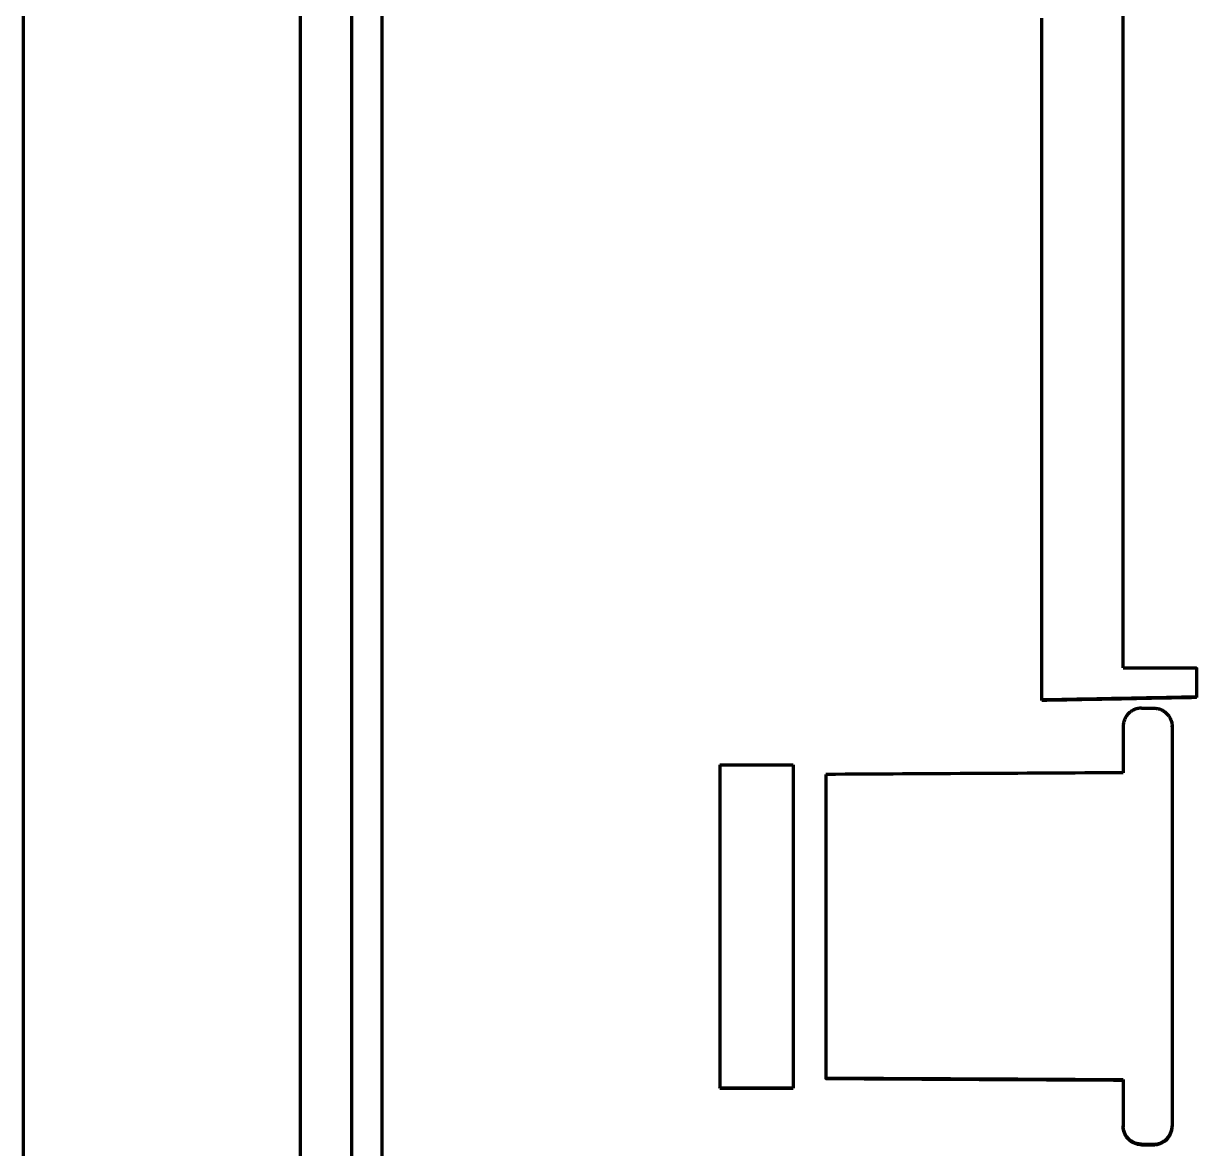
# Model space of a CAD drawing. Header units: millimetres. Extents: x 10 to 410, y 10 to 287.
# Drawn here: x 330.547 to 333.453, y 127.651 to 130.437 of the extents above; entities that cross this region are included whole.
import ezdxf

# ---------------------------------------------------------------- set-up
doc = ezdxf.new("R2010")
doc.units = ezdxf.units.MM
doc.layers.add('SECTION', color=1, linetype='CONTINUOUS', lineweight=70)

msp = doc.modelspace()

# ---------------------------------------------------------------- linework, layer by layer
at = {"layer": 'SECTION'}
for points in [[(331.2332, 127.4559), (331.2332, 127.7592), (331.2332, 128.0624), (331.2332, 128.3656), (331.2332, 128.6688), (331.2332, 128.972), (331.2332, 129.2752), (331.2332, 129.5784), (331.2332, 129.8816), (331.2332, 130.1848), (331.2332, 130.4881), (331.2332, 130.7913), (331.2332, 131.0945), (331.2332, 131.3977), (331.2332, 131.7009)], [(331.2332, 127.4546), (331.2332, 127.7578), (331.2332, 128.061), (331.2332, 128.3642), (331.2332, 128.6674), (331.2332, 128.9707), (331.2332, 129.2739), (331.2332, 129.5771), (331.2332, 129.8803), (331.2332, 130.1835), (331.2332, 130.4867), (331.2332, 130.7899), (331.2332, 131.0931), (331.2332, 131.3963), (331.2332, 131.6995)], [(330.547, 127.5043), (330.547, 127.6766), (330.547, 127.8489), (330.547, 128.0212), (330.547, 128.1935), (330.547, 128.3658), (330.547, 128.5381), (330.547, 128.7104), (330.547, 128.8826), (330.547, 129.0549), (330.547, 129.2272), (330.547, 129.3995), (330.547, 129.5718), (330.547, 129.7441), (330.547, 129.9164), (330.547, 130.0887), (330.547, 130.261), (330.547, 130.4333), (330.547, 130.6056)], [(330.547, 127.5038), (330.547, 127.6761), (330.547, 127.8484), (330.547, 128.0207), (330.547, 128.193), (330.547, 128.3653), (330.547, 128.5376), (330.547, 128.7098), (330.547, 128.8821), (330.547, 129.0544), (330.547, 129.2267), (330.547, 129.399), (330.547, 129.5713), (330.547, 129.7436), (330.547, 129.9159), (330.547, 130.0882), (330.547, 130.2605), (330.547, 130.4328), (330.547, 130.6051)], [(331.3593, 130.601), (331.3593, 130.33), (331.3593, 130.0591), (331.3593, 129.7881), (331.3593, 129.5171), (331.3593, 129.2462), (331.3593, 128.9752), (331.3593, 128.7043), (331.3593, 128.4333), (331.3593, 128.1624), (331.3593, 127.8914), (331.3593, 127.6205)], [(331.435, 130.601), (331.435, 130.33), (331.435, 130.0591), (331.435, 129.7881), (331.435, 129.5172), (331.435, 129.2462), (331.435, 128.9752), (331.435, 128.7043), (331.435, 128.4333), (331.435, 128.1624), (331.435, 127.8914), (331.435, 127.6205)], [(331.435, 130.5996), (331.435, 130.3287), (331.435, 130.0577), (331.435, 129.7868), (331.435, 129.5158), (331.435, 129.2449), (331.435, 128.9739), (331.435, 128.7029), (331.435, 128.432), (331.435, 128.161), (331.435, 127.8901), (331.435, 127.6191)], [(333.2713, 128.8413), (333.2713, 128.9593), (333.2713, 129.0774), (333.2713, 129.1954), (333.2713, 129.3135), (333.2713, 129.4316), (333.2713, 129.5496), (333.2713, 129.6677), (333.2713, 129.7857), (333.2713, 129.9038), (333.2713, 130.0219), (333.2713, 130.1399), (333.2713, 130.258), (333.2713, 130.376), (333.2713, 130.4941)], [(333.2713, 128.8413), (333.2713, 128.9593), (333.2713, 129.0773), (333.2713, 129.1954), (333.2713, 129.3134), (333.2713, 129.4314), (333.2713, 129.5495), (333.2713, 129.6675), (333.2713, 129.7855), (333.2713, 129.9036), (333.2713, 130.0216), (333.2713, 130.1396), (333.2713, 130.2577), (333.2713, 130.3757), (333.2713, 130.4937)], [(333.2713, 128.8413), (333.2713, 128.9593), (333.2713, 129.0773), (333.2713, 129.1953), (333.2713, 129.3133), (333.2713, 129.4313), (333.2713, 129.5494), (333.2713, 129.6674), (333.2713, 129.7854), (333.2713, 129.9034), (333.2713, 130.0214), (333.2713, 130.1394), (333.2713, 130.2575), (333.2713, 130.3755), (333.2713, 130.4935)], [(333.0695, 128.7615), (333.0695, 128.8822), (333.0695, 129.0028), (333.0695, 129.1234), (333.0695, 129.2441), (333.0695, 129.3647), (333.0695, 129.4853), (333.0695, 129.6059), (333.0695, 129.7266), (333.0695, 129.8472), (333.0695, 129.9678), (333.0695, 130.0885), (333.0695, 130.2091), (333.0695, 130.3297), (333.0695, 130.4504)], [(333.2713, 128.8413), (333.2772, 128.8413), (333.283, 128.8413), (333.2889, 128.8413), (333.2948, 128.8413), (333.3006, 128.8413), (333.3065, 128.8413), (333.3123, 128.8413), (333.3182, 128.8413), (333.3241, 128.8413), (333.3299, 128.8413), (333.3358, 128.8413), (333.3416, 128.8413), (333.3475, 128.8413), (333.3533, 128.8413), (333.3592, 128.8413), (333.3651, 128.8413), (333.3709, 128.8413), (333.3768, 128.8413), (333.3826, 128.8413), (333.3885, 128.8413), (333.3944, 128.8413), (333.4002, 128.8413), (333.4061, 128.8413), (333.4119, 128.8413), (333.4178, 128.8413), (333.4237, 128.8413), (333.4295, 128.8413), (333.4354, 128.8413), (333.4412, 128.8413), (333.4471, 128.8413), (333.4529, 128.8413)], [(333.453, 128.8399), (333.453, 128.84), (333.453, 128.84), (333.453, 128.8401), (333.453, 128.8401), (333.453, 128.8402), (333.453, 128.8402), (333.453, 128.8402), (333.453, 128.8403), (333.453, 128.8403), (333.453, 128.8404), (333.453, 128.8404), (333.453, 128.8405), (333.453, 128.8405), (333.453, 128.8406), (333.4529, 128.8406), (333.4529, 128.8406), (333.4529, 128.8407), (333.4529, 128.8407), (333.4529, 128.8408), (333.4529, 128.8408), (333.4529, 128.8409), (333.4529, 128.8409), (333.4529, 128.8409), (333.4529, 128.841), (333.4529, 128.841), (333.4529, 128.8411), (333.4529, 128.8411), (333.4529, 128.8412), (333.4529, 128.8412), (333.4529, 128.8412), (333.4529, 128.8413)], [(333.4529, 128.8413), (333.4529, 128.839), (333.4529, 128.8366), (333.4529, 128.8343), (333.4529, 128.8319), (333.4529, 128.8296), (333.4529, 128.8273), (333.4529, 128.8249), (333.4529, 128.8226), (333.4529, 128.8202), (333.4529, 128.8179), (333.4529, 128.8156), (333.4529, 128.8132), (333.4529, 128.8109), (333.4529, 128.8086), (333.4529, 128.8062), (333.4529, 128.8039), (333.4529, 128.8015), (333.4529, 128.7992), (333.4529, 128.7969), (333.4529, 128.7945), (333.4529, 128.7922), (333.4529, 128.7899), (333.4529, 128.7875), (333.4529, 128.7852), (333.4529, 128.7828), (333.4529, 128.7805), (333.4529, 128.7782), (333.4529, 128.7758), (333.4529, 128.7735), (333.4529, 128.7712), (333.4529, 128.7688)], [(333.453, 128.8399), (333.453, 128.8376), (333.453, 128.8353), (333.453, 128.8329), (333.453, 128.8306), (333.453, 128.8283), (333.453, 128.8259), (333.453, 128.8236), (333.453, 128.8212), (333.453, 128.8189), (333.453, 128.8166), (333.453, 128.8142), (333.453, 128.8119), (333.453, 128.8095), (333.453, 128.8072), (333.453, 128.8049), (333.453, 128.8025), (333.453, 128.8002), (333.453, 128.7979), (333.453, 128.7955), (333.453, 128.7932), (333.453, 128.7908), (333.453, 128.7885), (333.453, 128.7862), (333.453, 128.7838), (333.453, 128.7815), (333.453, 128.7792), (333.453, 128.7768), (333.453, 128.7745), (333.453, 128.7721), (333.453, 128.7698), (333.453, 128.7675)], [(333.4529, 128.7688), (333.4406, 128.7686), (333.4282, 128.7683), (333.4158, 128.7681), (333.4035, 128.7679), (333.3911, 128.7676), (333.3787, 128.7674), (333.3664, 128.7672), (333.354, 128.7669), (333.3416, 128.7667), (333.3293, 128.7665), (333.3169, 128.7662), (333.3045, 128.766), (333.2922, 128.7658), (333.2798, 128.7655), (333.2674, 128.7653), (333.2551, 128.7651), (333.2427, 128.7648), (333.2303, 128.7646), (333.2179, 128.7644), (333.2056, 128.7641), (333.1932, 128.7639), (333.1808, 128.7636), (333.1685, 128.7634), (333.1561, 128.7632), (333.1437, 128.7629), (333.1314, 128.7627), (333.119, 128.7625), (333.1066, 128.7622), (333.0943, 128.762), (333.0819, 128.7618), (333.0695, 128.7615)], [(333.453, 128.7675), (333.4406, 128.7672), (333.4282, 128.767), (333.4159, 128.7668), (333.4035, 128.7665), (333.3911, 128.7663), (333.3787, 128.7661), (333.3664, 128.7658), (333.354, 128.7656), (333.3416, 128.7654), (333.3293, 128.7651), (333.3169, 128.7649), (333.3045, 128.7646), (333.2922, 128.7644), (333.2798, 128.7642), (333.2674, 128.7639), (333.2551, 128.7637), (333.2427, 128.7635), (333.2303, 128.7632), (333.218, 128.763), (333.2056, 128.7628), (333.1932, 128.7625), (333.1808, 128.7623), (333.1685, 128.7621), (333.1561, 128.7618), (333.1437, 128.7616), (333.1314, 128.7614), (333.119, 128.7611), (333.1066, 128.7609), (333.0943, 128.7607), (333.0819, 128.7604), (333.0695, 128.7602)], [(333.0695, 128.7607), (333.0695, 128.7608), (333.0695, 128.7608), (333.0695, 128.7608), (333.0695, 128.7608), (333.0695, 128.7609), (333.0695, 128.7609), (333.0695, 128.7609), (333.0695, 128.7609), (333.0695, 128.761), (333.0695, 128.761), (333.0695, 128.761), (333.0695, 128.761), (333.0695, 128.7611), (333.0695, 128.7611), (333.0695, 128.7611), (333.0695, 128.7611), (333.0695, 128.7612), (333.0695, 128.7612), (333.0695, 128.7612), (333.0695, 128.7612), (333.0695, 128.7613), (333.0695, 128.7613), (333.0695, 128.7613), (333.0695, 128.7614), (333.0695, 128.7614), (333.0695, 128.7614), (333.0695, 128.7614), (333.0695, 128.7615), (333.0695, 128.7615), (333.0695, 128.7615), (333.0695, 128.7615)], [(333.0695, 128.7602), (333.0695, 128.7602), (333.0695, 128.7603), (333.0695, 128.7603), (333.0695, 128.7603), (333.0695, 128.7604), (333.0695, 128.7604), (333.0695, 128.7604), (333.0695, 128.7605), (333.0695, 128.7605), (333.0695, 128.7605), (333.0695, 128.7606), (333.0695, 128.7606), (333.0695, 128.7606), (333.0695, 128.7607), (333.0695, 128.7607), (333.0695, 128.7607), (333.0695, 128.7608), (333.0695, 128.7608), (333.0695, 128.7608), (333.0695, 128.7609), (333.0695, 128.7609), (333.0695, 128.7609), (333.0695, 128.761), (333.0695, 128.761), (333.0695, 128.7611), (333.0695, 128.7611), (333.0695, 128.7611), (333.0695, 128.7612), (333.0695, 128.7612), (333.0695, 128.7612), (333.0695, 128.7613)], [(333.453, 128.7675), (333.453, 128.7675), (333.453, 128.7676), (333.453, 128.7676), (333.453, 128.7676), (333.453, 128.7677), (333.453, 128.7677), (333.453, 128.7678), (333.453, 128.7678), (333.453, 128.7679), (333.453, 128.7679), (333.453, 128.7679), (333.453, 128.768), (333.453, 128.768), (333.453, 128.7681), (333.4529, 128.7681), (333.4529, 128.7682), (333.4529, 128.7682), (333.4529, 128.7682), (333.4529, 128.7683), (333.4529, 128.7683), (333.4529, 128.7684), (333.4529, 128.7684), (333.4529, 128.7685), (333.4529, 128.7685), (333.4529, 128.7686), (333.4529, 128.7686), (333.4529, 128.7686), (333.4529, 128.7687), (333.4529, 128.7687), (333.4529, 128.7688), (333.4529, 128.7688)], [(333.0695, 128.7602), (333.0695, 128.7602), (333.0695, 128.7602), (333.0695, 128.7602), (333.0695, 128.7603), (333.0695, 128.7603), (333.0695, 128.7603), (333.0695, 128.7603), (333.0695, 128.7603), (333.0695, 128.7603), (333.0695, 128.7604), (333.0695, 128.7604), (333.0695, 128.7604), (333.0695, 128.7604), (333.0695, 128.7604), (333.0695, 128.7604), (333.0695, 128.7605), (333.0695, 128.7605), (333.0695, 128.7605), (333.0695, 128.7605), (333.0695, 128.7605), (333.0695, 128.7606), (333.0695, 128.7606), (333.0695, 128.7606), (333.0695, 128.7606), (333.0695, 128.7606), (333.0695, 128.7606), (333.0695, 128.7607), (333.0695, 128.7607), (333.0695, 128.7607), (333.0695, 128.7607), (333.0695, 128.7607)], [(333.3167, 128.7413), (333.3144, 128.7412), (333.3122, 128.741), (333.3099, 128.7408), (333.3076, 128.7404), (333.3054, 128.7398), (333.3032, 128.7392), (333.301, 128.7385), (333.2989, 128.7377), (333.2968, 128.7367), (333.2948, 128.7357), (333.2928, 128.7345), (333.2909, 128.7333), (333.289, 128.7319), (333.2872, 128.7305), (333.2855, 128.729), (333.2839, 128.7273), (333.2823, 128.7257), (333.2809, 128.7239), (333.2795, 128.7221), (333.2783, 128.7202), (333.2771, 128.7182), (333.276, 128.7162), (333.275, 128.7141), (333.2742, 128.712), (333.2734, 128.7098), (333.2728, 128.7076), (333.2723, 128.7054), (333.2719, 128.7031), (333.2716, 128.7008), (333.2714, 128.6986), (333.2713, 128.6963)], [(333.3167, 128.7413), (333.3177, 128.7413), (333.3187, 128.7413), (333.3197, 128.7413), (333.3206, 128.7413), (333.3216, 128.7413), (333.3226, 128.7413), (333.3236, 128.7413), (333.3245, 128.7413), (333.3255, 128.7413), (333.3265, 128.7413), (333.3275, 128.7413), (333.3285, 128.7413), (333.3294, 128.7413), (333.3304, 128.7413), (333.3314, 128.7413), (333.3324, 128.7413), (333.3333, 128.7413), (333.3343, 128.7413), (333.3353, 128.7413), (333.3363, 128.7413), (333.3372, 128.7413), (333.3382, 128.7413), (333.3392, 128.7413), (333.3402, 128.7413), (333.3411, 128.7413), (333.3421, 128.7413), (333.3431, 128.7413), (333.3441, 128.7413), (333.3451, 128.7413), (333.346, 128.7413), (333.347, 128.7413)], [(333.347, 128.7413), (333.3493, 128.7412), (333.3516, 128.7411), (333.3538, 128.7408), (333.3561, 128.7404), (333.3583, 128.7399), (333.3605, 128.7393), (333.3626, 128.7385), (333.3648, 128.7377), (333.3668, 128.7368), (333.3689, 128.7357), (333.3708, 128.7346), (333.3728, 128.7333), (333.3746, 128.732), (333.3764, 128.7306), (333.3781, 128.7291), (333.3797, 128.7275), (333.3813, 128.7258), (333.3827, 128.7241), (333.3841, 128.7222), (333.3854, 128.7203), (333.3866, 128.7184), (333.3876, 128.7164), (333.3886, 128.7143), (333.3895, 128.7122), (333.3902, 128.7101), (333.3909, 128.7079), (333.3914, 128.7057), (333.3918, 128.7034), (333.3921, 128.7012), (333.3923, 128.6989), (333.3924, 128.6966)], [(333.2713, 128.6963), (333.2713, 128.6926), (333.2713, 128.6889), (333.2713, 128.6851), (333.2713, 128.6814), (333.2713, 128.6777), (333.2713, 128.674), (333.2713, 128.6703), (333.2713, 128.6666), (333.2713, 128.6629), (333.2713, 128.6592), (333.2713, 128.6555), (333.2713, 128.6518), (333.2713, 128.648), (333.2713, 128.6443), (333.2713, 128.6406), (333.2713, 128.6369), (333.2713, 128.6332), (333.2713, 128.6295), (333.2713, 128.6258), (333.2713, 128.6221), (333.2713, 128.6184), (333.2713, 128.6147), (333.2713, 128.6109), (333.2713, 128.6072), (333.2713, 128.6035), (333.2713, 128.5998), (333.2713, 128.5961), (333.2713, 128.5924), (333.2713, 128.5887), (333.2713, 128.585), (333.2713, 128.5813)], [(333.3924, 128.6966), (333.3924, 128.6966), (333.3924, 128.6966), (333.3924, 128.6966), (333.3924, 128.6966), (333.3924, 128.6966), (333.3924, 128.6966), (333.3924, 128.6965), (333.3924, 128.6965), (333.3924, 128.6965), (333.3924, 128.6965), (333.3924, 128.6965), (333.3924, 128.6965), (333.3924, 128.6965), (333.3924, 128.6965), (333.3924, 128.6965), (333.3924, 128.6964), (333.3924, 128.6964), (333.3924, 128.6964), (333.3924, 128.6964), (333.3924, 128.6964), (333.3924, 128.6964), (333.3924, 128.6964), (333.3924, 128.6964), (333.3924, 128.6964), (333.3924, 128.6963), (333.3924, 128.6963), (333.3924, 128.6963), (333.3924, 128.6963), (333.3924, 128.6963), (333.3924, 128.6963), (333.3924, 128.6963)], [(333.3924, 128.6952), (333.3924, 128.6953), (333.3924, 128.6953), (333.3924, 128.6954), (333.3924, 128.6954), (333.3924, 128.6954), (333.3924, 128.6955), (333.3924, 128.6955), (333.3924, 128.6956), (333.3924, 128.6956), (333.3924, 128.6957), (333.3924, 128.6957), (333.3924, 128.6958), (333.3924, 128.6958), (333.3924, 128.6959), (333.3924, 128.6959), (333.3924, 128.6959), (333.3924, 128.696), (333.3924, 128.696), (333.3924, 128.6961), (333.3924, 128.6961), (333.3924, 128.6962), (333.3924, 128.6962), (333.3924, 128.6963), (333.3924, 128.6963), (333.3924, 128.6963), (333.3924, 128.6964), (333.3924, 128.6964), (333.3924, 128.6965), (333.3924, 128.6965), (333.3924, 128.6966), (333.3924, 128.6966)], [(333.3924, 128.6963), (333.3924, 128.6644), (333.3924, 128.6324), (333.3924, 128.6005), (333.3924, 128.5686), (333.3924, 128.5366), (333.3924, 128.5047), (333.3924, 128.4728), (333.3924, 128.4408), (333.3924, 128.4089), (333.3924, 128.377), (333.3924, 128.345), (333.3924, 128.3131), (333.3924, 128.2812), (333.3924, 128.2492), (333.3924, 128.2173), (333.3924, 128.1854), (333.3924, 128.1534), (333.3924, 128.1215), (333.3924, 128.0896), (333.3924, 128.0576), (333.3924, 128.0257), (333.3924, 127.9938), (333.3924, 127.9618), (333.3924, 127.9299), (333.3924, 127.898), (333.3924, 127.866), (333.3924, 127.8341), (333.3924, 127.8022), (333.3924, 127.7702), (333.3924, 127.7383), (333.3924, 127.7064)], [(333.3924, 128.6949), (333.3924, 128.695), (333.3924, 128.695), (333.3924, 128.6951), (333.3924, 128.6951), (333.3924, 128.6952), (333.3924, 128.6952), (333.3924, 128.6952), (333.3924, 128.6953), (333.3924, 128.6953), (333.3924, 128.6954), (333.3924, 128.6954), (333.3924, 128.6955), (333.3924, 128.6955), (333.3924, 128.6955), (333.3924, 128.6956), (333.3924, 128.6956), (333.3924, 128.6957), (333.3924, 128.6957), (333.3924, 128.6958), (333.3924, 128.6958), (333.3924, 128.6958), (333.3924, 128.6959), (333.3924, 128.6959), (333.3924, 128.696), (333.3924, 128.696), (333.3924, 128.6961), (333.3924, 128.6961), (333.3924, 128.6962), (333.3924, 128.6962), (333.3924, 128.6962), (333.3924, 128.6963)], [(333.3924, 128.6955), (333.3924, 128.6955), (333.3924, 128.6955), (333.3924, 128.6955), (333.3924, 128.6955), (333.3924, 128.6955), (333.3924, 128.6955), (333.3924, 128.6955), (333.3924, 128.6954), (333.3924, 128.6954), (333.3924, 128.6954), (333.3924, 128.6954), (333.3924, 128.6954), (333.3924, 128.6954), (333.3924, 128.6954), (333.3924, 128.6954), (333.3924, 128.6954), (333.3924, 128.6954), (333.3924, 128.6953), (333.3924, 128.6953), (333.3924, 128.6953), (333.3924, 128.6953), (333.3924, 128.6953), (333.3924, 128.6953), (333.3924, 128.6953), (333.3924, 128.6953), (333.3924, 128.6953), (333.3924, 128.6953), (333.3924, 128.6953), (333.3924, 128.6952), (333.3924, 128.6952), (333.3924, 128.6952)], [(333.3924, 128.6952), (333.3924, 128.6952), (333.3924, 128.6952), (333.3924, 128.6952), (333.3924, 128.6952), (333.3924, 128.6952), (333.3924, 128.6952), (333.3924, 128.6952), (333.3924, 128.6951), (333.3924, 128.6951), (333.3924, 128.6951), (333.3924, 128.6951), (333.3924, 128.6951), (333.3924, 128.6951), (333.3924, 128.6951), (333.3924, 128.6951), (333.3924, 128.6951), (333.3924, 128.6951), (333.3924, 128.6951), (333.3924, 128.695), (333.3924, 128.695), (333.3924, 128.695), (333.3924, 128.695), (333.3924, 128.695), (333.3924, 128.695), (333.3924, 128.695), (333.3924, 128.695), (333.3924, 128.695), (333.3924, 128.695), (333.3924, 128.695), (333.3924, 128.6949), (333.3924, 128.6949)], [(333.3924, 128.6949), (333.3924, 128.663), (333.3924, 128.6311), (333.3924, 128.5991), (333.3924, 128.5672), (333.3924, 128.5353), (333.3924, 128.5033), (333.3924, 128.4714), (333.3924, 128.4395), (333.3924, 128.4075), (333.3924, 128.3756), (333.3924, 128.3437), (333.3924, 128.3117), (333.3924, 128.2798), (333.3924, 128.2479), (333.3924, 128.216), (333.3924, 128.184), (333.3924, 128.1521), (333.3924, 128.1202), (333.3924, 128.0882), (333.3924, 128.0563), (333.3924, 128.0244), (333.3924, 127.9924), (333.3924, 127.9605), (333.3924, 127.9286), (333.3924, 127.8966), (333.3924, 127.8647), (333.3924, 127.8328), (333.3924, 127.8008), (333.3924, 127.7689), (333.3924, 127.737), (333.3924, 127.705)], [(332.2724, 128.6012), (332.2783, 128.6012), (332.2841, 128.6012), (332.29, 128.6012), (332.2959, 128.6012), (332.3017, 128.6012), (332.3076, 128.6012), (332.3134, 128.6012), (332.3193, 128.6012), (332.3252, 128.6012), (332.331, 128.6012), (332.3369, 128.6012), (332.3427, 128.6012), (332.3486, 128.6012), (332.3544, 128.6012), (332.3603, 128.6012), (332.3662, 128.6012), (332.372, 128.6012), (332.3779, 128.6012), (332.3837, 128.6012), (332.3896, 128.6012), (332.3955, 128.6012), (332.4013, 128.6012), (332.4072, 128.6012), (332.413, 128.6012), (332.4189, 128.6012), (332.4247, 128.6012), (332.4306, 128.6012), (332.4365, 128.6012), (332.4423, 128.6012), (332.4482, 128.6012), (332.454, 128.6012)], [(332.2724, 128.6012), (332.2724, 128.5754), (332.2724, 128.5496), (332.2724, 128.5238), (332.2724, 128.498), (332.2724, 128.4722), (332.2724, 128.4463), (332.2724, 128.4205), (332.2724, 128.3947), (332.2724, 128.3689), (332.2724, 128.3431), (332.2724, 128.3173), (332.2724, 128.2915), (332.2724, 128.2657), (332.2724, 128.2399), (332.2724, 128.2141), (332.2724, 128.1883), (332.2724, 128.1625), (332.2724, 128.1367), (332.2724, 128.1109), (332.2724, 128.0851), (332.2724, 128.0593), (332.2724, 128.0335), (332.2724, 128.0077), (332.2724, 127.9819), (332.2724, 127.956), (332.2724, 127.9302), (332.2724, 127.9044), (332.2724, 127.8786), (332.2724, 127.8528), (332.2724, 127.827), (332.2724, 127.8012)], [(332.454, 128.5999), (332.454, 128.5999), (332.454, 128.5999), (332.454, 128.6), (332.454, 128.6), (332.454, 128.6001), (332.454, 128.6001), (332.454, 128.6002), (332.454, 128.6002), (332.454, 128.6002), (332.454, 128.6003), (332.454, 128.6003), (332.454, 128.6004), (332.454, 128.6004), (332.454, 128.6005), (332.454, 128.6005), (332.454, 128.6005), (332.454, 128.6006), (332.454, 128.6006), (332.454, 128.6007), (332.454, 128.6007), (332.454, 128.6008), (332.454, 128.6008), (332.454, 128.6009), (332.454, 128.6009), (332.454, 128.6009), (332.454, 128.601), (332.454, 128.601), (332.454, 128.6011), (332.454, 128.6011), (332.454, 128.6012), (332.454, 128.6012)], [(332.454, 128.6012), (332.454, 128.5754), (332.454, 128.5496), (332.454, 128.5238), (332.454, 128.498), (332.454, 128.4722), (332.454, 128.4464), (332.454, 128.4206), (332.454, 128.3948), (332.454, 128.369), (332.454, 128.3431), (332.454, 128.3173), (332.454, 128.2915), (332.454, 128.2657), (332.454, 128.2399), (332.454, 128.2141), (332.454, 128.1883), (332.454, 128.1625), (332.454, 128.1367), (332.454, 128.1109), (332.454, 128.0851), (332.454, 128.0593), (332.454, 128.0335), (332.454, 128.0077), (332.454, 127.9819), (332.454, 127.9561), (332.454, 127.9303), (332.454, 127.9045), (332.454, 127.8787), (332.454, 127.8528), (332.454, 127.827), (332.454, 127.8012)], [(332.454, 128.5999), (332.454, 128.574), (332.454, 128.5482), (332.454, 128.5224), (332.454, 128.4966), (332.454, 128.4708), (332.454, 128.445), (332.454, 128.4192), (332.454, 128.3934), (332.454, 128.3676), (332.454, 128.3418), (332.454, 128.316), (332.454, 128.2902), (332.454, 128.2644), (332.454, 128.2386), (332.454, 128.2128), (332.454, 128.187), (332.454, 128.1612), (332.454, 128.1354), (332.454, 128.1096), (332.454, 128.0837), (332.454, 128.0579), (332.454, 128.0321), (332.454, 128.0063), (332.454, 127.9805), (332.454, 127.9547), (332.454, 127.9289), (332.454, 127.9031), (332.454, 127.8773), (332.454, 127.8515), (332.454, 127.8257), (332.454, 127.7999)], [(333.2713, 128.5813), (333.2476, 128.5811), (333.2238, 128.581), (333.2, 128.5809), (333.1763, 128.5807), (333.1525, 128.5806), (333.1288, 128.5805), (333.105, 128.5803), (333.0812, 128.5802), (333.0575, 128.5801), (333.0337, 128.5799), (333.01, 128.5798), (332.9862, 128.5797), (332.9624, 128.5796), (332.9387, 128.5794), (332.9149, 128.5793), (332.8912, 128.5792), (332.8674, 128.579), (332.8436, 128.5789), (332.8199, 128.5788), (332.7961, 128.5786), (332.7724, 128.5785), (332.7486, 128.5784), (332.7248, 128.5782), (332.7011, 128.5781), (332.6773, 128.578), (332.6536, 128.5778), (332.6298, 128.5777), (332.606, 128.5776), (332.5823, 128.5774), (332.5585, 128.5773), (332.5348, 128.5772)], [(332.5348, 128.5772), (332.5348, 128.5529), (332.5348, 128.5287), (332.5348, 128.5044), (332.5348, 128.4802), (332.5348, 128.4559), (332.5348, 128.4316), (332.5348, 128.4074), (332.5348, 128.3831), (332.5348, 128.3589), (332.5348, 128.3346), (332.5348, 128.3104), (332.5348, 128.2861), (332.5348, 128.2619), (332.5348, 128.2376), (332.5348, 128.2134), (332.5348, 128.1891), (332.5348, 128.1648), (332.5348, 128.1406), (332.5348, 128.1163), (332.5348, 128.0921), (332.5348, 128.0678), (332.5348, 128.0436), (332.5348, 128.0193), (332.5348, 127.9951), (332.5348, 127.9708), (332.5348, 127.9466), (332.5348, 127.9223), (332.5348, 127.898), (332.5348, 127.8738), (332.5348, 127.8495), (332.5348, 127.8253)], [(332.5348, 127.8253), (332.5585, 127.8252), (332.5823, 127.825), (332.606, 127.8249), (332.6298, 127.8248), (332.6536, 127.8246), (332.6773, 127.8245), (332.7011, 127.8244), (332.7248, 127.8243), (332.7486, 127.8241), (332.7724, 127.824), (332.7961, 127.8239), (332.8199, 127.8238), (332.8436, 127.8236), (332.8674, 127.8235), (332.8912, 127.8234), (332.9149, 127.8233), (332.9387, 127.8231), (332.9624, 127.823), (332.9862, 127.8229), (333.01, 127.8228), (333.0337, 127.8226), (333.0575, 127.8225), (333.0812, 127.8224), (333.105, 127.8223), (333.1288, 127.8221), (333.1525, 127.822), (333.1763, 127.8219), (333.2, 127.8217), (333.2238, 127.8216), (333.2476, 127.8215), (333.2713, 127.8214)], [(332.5348, 127.8253), (332.5348, 127.8252), (332.5348, 127.8252), (332.5348, 127.8251), (332.5348, 127.8251), (332.5348, 127.8251), (332.5348, 127.825), (332.5348, 127.825), (332.5348, 127.8249), (332.5348, 127.8249), (332.5348, 127.8248), (332.5348, 127.8248), (332.5348, 127.8248), (332.5348, 127.8247), (332.5348, 127.8247), (332.5348, 127.8246), (332.5348, 127.8246), (332.5348, 127.8245), (332.5348, 127.8245), (332.5348, 127.8245), (332.5348, 127.8244), (332.5348, 127.8244), (332.5348, 127.8243), (332.5348, 127.8243), (332.5348, 127.8242), (332.5348, 127.8242), (332.5348, 127.8241), (332.5348, 127.8241), (332.5348, 127.8241), (332.5348, 127.824), (332.5348, 127.824), (332.5348, 127.8239)], [(332.5348, 127.8239), (332.5585, 127.8238), (332.5823, 127.8237), (332.6061, 127.8236), (332.6298, 127.8234), (332.6536, 127.8233), (332.6773, 127.8232), (332.7011, 127.823), (332.7249, 127.8229), (332.7486, 127.8228), (332.7724, 127.8227), (332.7961, 127.8225), (332.8199, 127.8224), (332.8437, 127.8223), (332.8674, 127.8222), (332.8912, 127.822), (332.9149, 127.8219), (332.9387, 127.8218), (332.9625, 127.8217), (332.9862, 127.8215), (333.01, 127.8214), (333.0337, 127.8213), (333.0575, 127.8212), (333.0813, 127.821), (333.105, 127.8209), (333.1288, 127.8208), (333.1525, 127.8207), (333.1763, 127.8205), (333.2, 127.8204), (333.2238, 127.8203), (333.2476, 127.8201), (333.2713, 127.82)], [(333.2713, 127.8214), (333.2713, 127.8177), (333.2713, 127.814), (333.2713, 127.8102), (333.2713, 127.8065), (333.2713, 127.8028), (333.2713, 127.7991), (333.2713, 127.7954), (333.2713, 127.7917), (333.2713, 127.788), (333.2713, 127.7843), (333.2713, 127.7806), (333.2713, 127.7769), (333.2713, 127.7731), (333.2713, 127.7694), (333.2713, 127.7657), (333.2713, 127.762), (333.2713, 127.7583), (333.2713, 127.7546), (333.2713, 127.7509), (333.2713, 127.7472), (333.2713, 127.7435), (333.2713, 127.7398), (333.2713, 127.736), (333.2713, 127.7323), (333.2713, 127.7286), (333.2713, 127.7249), (333.2713, 127.7212), (333.2713, 127.7175), (333.2713, 127.7138), (333.2713, 127.7101), (333.2713, 127.7064)], [(332.2724, 127.8012), (332.2783, 127.8012), (332.2841, 127.8012), (332.29, 127.8012), (332.2959, 127.8012), (332.3017, 127.8012), (332.3076, 127.8012), (332.3134, 127.8012), (332.3193, 127.8012), (332.3252, 127.8012), (332.331, 127.8012), (332.3369, 127.8012), (332.3427, 127.8012), (332.3486, 127.8012), (332.3544, 127.8012), (332.3603, 127.8012), (332.3662, 127.8012), (332.372, 127.8012), (332.3779, 127.8012), (332.3837, 127.8012), (332.3896, 127.8012), (332.3955, 127.8012), (332.4013, 127.8012), (332.4072, 127.8012), (332.413, 127.8012), (332.4189, 127.8012), (332.4247, 127.8012), (332.4306, 127.8012), (332.4365, 127.8012), (332.4423, 127.8012), (332.4482, 127.8012), (332.454, 127.8012)], [(332.2724, 127.7999), (332.2724, 127.7999), (332.2724, 127.8), (332.2724, 127.8), (332.2724, 127.8), (332.2724, 127.8001), (332.2724, 127.8001), (332.2724, 127.8002), (332.2724, 127.8002), (332.2724, 127.8003), (332.2724, 127.8003), (332.2724, 127.8003), (332.2724, 127.8004), (332.2724, 127.8004), (332.2724, 127.8005), (332.2724, 127.8005), (332.2724, 127.8006), (332.2724, 127.8006), (332.2724, 127.8007), (332.2724, 127.8007), (332.2724, 127.8007), (332.2724, 127.8008), (332.2724, 127.8008), (332.2724, 127.8009), (332.2724, 127.8009), (332.2724, 127.801), (332.2724, 127.801), (332.2724, 127.801), (332.2724, 127.8011), (332.2724, 127.8011), (332.2724, 127.8012), (332.2724, 127.8012)], [(332.2724, 127.7999), (332.2783, 127.7999), (332.2841, 127.7999), (332.29, 127.7999), (332.2959, 127.7999), (332.3017, 127.7999), (332.3076, 127.7999), (332.3134, 127.7999), (332.3193, 127.7999), (332.3252, 127.7999), (332.331, 127.7999), (332.3369, 127.7999), (332.3427, 127.7999), (332.3486, 127.7999), (332.3545, 127.7999), (332.3603, 127.7999), (332.3662, 127.7999), (332.372, 127.7999), (332.3779, 127.7999), (332.3837, 127.7999), (332.3896, 127.7999), (332.3955, 127.7999), (332.4013, 127.7999), (332.4072, 127.7999), (332.413, 127.7999), (332.4189, 127.7999), (332.4248, 127.7999), (332.4306, 127.7999), (332.4365, 127.7999), (332.4423, 127.7999), (332.4482, 127.7999), (332.454, 127.7999)], [(332.454, 127.7999), (332.454, 127.7999), (332.454, 127.8), (332.454, 127.8), (332.454, 127.8001), (332.454, 127.8001), (332.454, 127.8002), (332.454, 127.8002), (332.454, 127.8002), (332.454, 127.8003), (332.454, 127.8003), (332.454, 127.8004), (332.454, 127.8004), (332.454, 127.8005), (332.454, 127.8005), (332.454, 127.8005), (332.454, 127.8006), (332.454, 127.8006), (332.454, 127.8007), (332.454, 127.8007), (332.454, 127.8008), (332.454, 127.8008), (332.454, 127.8008), (332.454, 127.8009), (332.454, 127.8009), (332.454, 127.801), (332.454, 127.801), (332.454, 127.8011), (332.454, 127.8011), (332.454, 127.8012), (332.454, 127.8012), (332.454, 127.8012)], [(333.2713, 127.7061), (333.2713, 127.7061), (333.2713, 127.7061), (333.2713, 127.7061), (333.2713, 127.7061), (333.2713, 127.7061), (333.2713, 127.7061), (333.2713, 127.7061), (333.2713, 127.7062), (333.2713, 127.7062), (333.2713, 127.7062), (333.2713, 127.7062), (333.2713, 127.7062), (333.2713, 127.7062), (333.2713, 127.7062), (333.2713, 127.7062), (333.2713, 127.7062), (333.2713, 127.7062), (333.2713, 127.7062), (333.2713, 127.7063), (333.2713, 127.7063), (333.2713, 127.7063), (333.2713, 127.7063), (333.2713, 127.7063), (333.2713, 127.7063), (333.2713, 127.7063), (333.2713, 127.7063), (333.2713, 127.7063), (333.2713, 127.7063), (333.2713, 127.7064), (333.2713, 127.7064), (333.2713, 127.7064)], [(333.3167, 127.6614), (333.3145, 127.6614), (333.3122, 127.6616), (333.3099, 127.6619), (333.3077, 127.6623), (333.3054, 127.6628), (333.3033, 127.6634), (333.3011, 127.6641), (333.299, 127.665), (333.2969, 127.6659), (333.2949, 127.6669), (333.2929, 127.6681), (333.291, 127.6693), (333.2891, 127.6707), (333.2873, 127.6721), (333.2856, 127.6736), (333.284, 127.6752), (333.2825, 127.6769), (333.281, 127.6786), (333.2796, 127.6804), (333.2783, 127.6823), (333.2772, 127.6843), (333.2761, 127.6863), (333.2751, 127.6884), (333.2743, 127.6905), (333.2735, 127.6926), (333.2729, 127.6948), (333.2723, 127.697), (333.2719, 127.6993), (333.2716, 127.7015), (333.2714, 127.7038), (333.2713, 127.7061)], [(333.2713, 127.7061), (333.2713, 127.706), (333.2713, 127.706), (333.2713, 127.7059), (333.2713, 127.7059), (333.2713, 127.7059), (333.2713, 127.7058), (333.2713, 127.7058), (333.2713, 127.7057), (333.2713, 127.7057), (333.2713, 127.7056), (333.2713, 127.7056), (333.2713, 127.7055), (333.2713, 127.7055), (333.2713, 127.7055), (333.2713, 127.7054), (333.2713, 127.7054), (333.2713, 127.7053), (333.2713, 127.7053), (333.2713, 127.7052), (333.2713, 127.7052), (333.2713, 127.7051), (333.2713, 127.7051), (333.2713, 127.705), (333.2713, 127.705), (333.2713, 127.705), (333.2713, 127.7049), (333.2713, 127.7049), (333.2713, 127.7048), (333.2713, 127.7048), (333.2713, 127.7047), (333.2713, 127.7047)], [(333.2713, 127.7058), (333.2713, 127.7058), (333.2713, 127.7057), (333.2713, 127.7057), (333.2713, 127.7057), (333.2713, 127.7057), (333.2713, 127.7056), (333.2713, 127.7056), (333.2713, 127.7056), (333.2713, 127.7056), (333.2713, 127.7055), (333.2713, 127.7055), (333.2713, 127.7055), (333.2713, 127.7055), (333.2713, 127.7054), (333.2713, 127.7054), (333.2713, 127.7054), (333.2713, 127.7054), (333.2713, 127.7053), (333.2713, 127.7053), (333.2713, 127.7053), (333.2713, 127.7053), (333.2713, 127.7052), (333.2713, 127.7052), (333.2713, 127.7052), (333.2713, 127.7052), (333.2713, 127.7051), (333.2713, 127.7051), (333.2713, 127.7051), (333.2713, 127.7051), (333.2713, 127.705), (333.2713, 127.705)], [(333.2713, 127.7047), (333.2713, 127.7047), (333.2713, 127.7047), (333.2713, 127.7047), (333.2713, 127.7047), (333.2713, 127.7047), (333.2713, 127.7048), (333.2713, 127.7048), (333.2713, 127.7048), (333.2713, 127.7048), (333.2713, 127.7048), (333.2713, 127.7048), (333.2713, 127.7048), (333.2713, 127.7048), (333.2713, 127.7048), (333.2713, 127.7048), (333.2713, 127.7049), (333.2713, 127.7049), (333.2713, 127.7049), (333.2713, 127.7049), (333.2713, 127.7049), (333.2713, 127.7049), (333.2713, 127.7049), (333.2713, 127.7049), (333.2713, 127.7049), (333.2713, 127.705), (333.2713, 127.705), (333.2713, 127.705), (333.2713, 127.705), (333.2713, 127.705), (333.2713, 127.705), (333.2713, 127.705)], [(333.3167, 127.66), (333.3145, 127.6601), (333.3122, 127.6603), (333.3099, 127.6605), (333.3077, 127.6609), (333.3055, 127.6614), (333.3033, 127.6621), (333.3011, 127.6628), (333.299, 127.6636), (333.2969, 127.6645), (333.2949, 127.6656), (333.2929, 127.6667), (333.291, 127.668), (333.2891, 127.6693), (333.2874, 127.6707), (333.2857, 127.6722), (333.284, 127.6738), (333.2825, 127.6755), (333.281, 127.6772), (333.2796, 127.6791), (333.2784, 127.681), (333.2772, 127.6829), (333.2761, 127.6849), (333.2751, 127.687), (333.2743, 127.6891), (333.2735, 127.6912), (333.2729, 127.6934), (333.2723, 127.6956), (333.2719, 127.6979), (333.2716, 127.7001), (333.2714, 127.7024), (333.2713, 127.7047)], [(333.347, 127.6614), (333.3493, 127.6614), (333.3516, 127.6616), (333.3539, 127.6619), (333.3561, 127.6623), (333.3583, 127.6628), (333.3605, 127.6634), (333.3627, 127.6642), (333.3648, 127.665), (333.3669, 127.6659), (333.369, 127.667), (333.3709, 127.6681), (333.3729, 127.6694), (333.3747, 127.6707), (333.3765, 127.6722), (333.3782, 127.6737), (333.3798, 127.6753), (333.3814, 127.677), (333.3828, 127.6788), (333.3842, 127.6806), (333.3855, 127.6825), (333.3867, 127.6845), (333.3877, 127.6865), (333.3887, 127.6886), (333.3896, 127.6907), (333.3903, 127.6929), (333.3909, 127.6951), (333.3915, 127.6973), (333.3919, 127.6995), (333.3922, 127.7018), (333.3924, 127.7041), (333.3924, 127.7064)], [(333.347, 127.66), (333.3493, 127.6601), (333.3516, 127.6603), (333.3539, 127.6605), (333.3561, 127.6609), (333.3583, 127.6615), (333.3606, 127.6621), (333.3627, 127.6628), (333.3649, 127.6637), (333.3669, 127.6646), (333.369, 127.6656), (333.371, 127.6668), (333.3729, 127.668), (333.3747, 127.6694), (333.3765, 127.6708), (333.3782, 127.6723), (333.3799, 127.674), (333.3814, 127.6756), (333.3829, 127.6774), (333.3842, 127.6792), (333.3855, 127.6812), (333.3867, 127.6831), (333.3877, 127.6851), (333.3887, 127.6872), (333.3896, 127.6893), (333.3903, 127.6915), (333.391, 127.6937), (333.3915, 127.6959), (333.3919, 127.6982), (333.3922, 127.7005), (333.3924, 127.7027), (333.3924, 127.705)], [(333.3924, 127.7064), (333.3924, 127.7063), (333.3924, 127.7063), (333.3924, 127.7063), (333.3924, 127.7062), (333.3924, 127.7062), (333.3924, 127.7061), (333.3924, 127.7061), (333.3924, 127.706), (333.3924, 127.706), (333.3924, 127.7059), (333.3924, 127.7059), (333.3924, 127.7059), (333.3924, 127.7058), (333.3924, 127.7058), (333.3924, 127.7057), (333.3924, 127.7057), (333.3924, 127.7056), (333.3924, 127.7056), (333.3924, 127.7056), (333.3924, 127.7055), (333.3924, 127.7055), (333.3924, 127.7054), (333.3924, 127.7054), (333.3924, 127.7053), (333.3924, 127.7053), (333.3924, 127.7053), (333.3924, 127.7052), (333.3924, 127.7052), (333.3924, 127.7051), (333.3924, 127.7051), (333.3924, 127.705)], [(333.3167, 127.6614), (333.3177, 127.6614), (333.3187, 127.6614), (333.3197, 127.6614), (333.3206, 127.6614), (333.3216, 127.6614), (333.3226, 127.6614), (333.3236, 127.6614), (333.3245, 127.6614), (333.3255, 127.6614), (333.3265, 127.6614), (333.3275, 127.6614), (333.3285, 127.6614), (333.3294, 127.6614), (333.3304, 127.6614), (333.3314, 127.6614), (333.3324, 127.6614), (333.3333, 127.6614), (333.3343, 127.6614), (333.3353, 127.6614), (333.3363, 127.6614), (333.3372, 127.6614), (333.3382, 127.6614), (333.3392, 127.6614), (333.3402, 127.6614), (333.3411, 127.6614), (333.3421, 127.6614), (333.3431, 127.6614), (333.3441, 127.6614), (333.3451, 127.6614), (333.346, 127.6614), (333.347, 127.6614)], [(333.3167, 127.6614), (333.3167, 127.6613), (333.3167, 127.6613), (333.3167, 127.6612), (333.3167, 127.6612), (333.3167, 127.6612), (333.3167, 127.6611), (333.3167, 127.6611), (333.3167, 127.661), (333.3167, 127.661), (333.3167, 127.6609), (333.3167, 127.6609), (333.3167, 127.6609), (333.3167, 127.6608), (333.3167, 127.6608), (333.3167, 127.6607), (333.3167, 127.6607), (333.3167, 127.6606), (333.3167, 127.6606), (333.3167, 127.6605), (333.3167, 127.6605), (333.3167, 127.6605), (333.3167, 127.6604), (333.3167, 127.6604), (333.3167, 127.6603), (333.3167, 127.6603), (333.3167, 127.6602), (333.3167, 127.6602), (333.3167, 127.6602), (333.3167, 127.6601), (333.3167, 127.6601), (333.3167, 127.66)], [(333.3167, 127.66), (333.3177, 127.66), (333.3187, 127.66), (333.3197, 127.66), (333.3207, 127.66), (333.3216, 127.66), (333.3226, 127.66), (333.3236, 127.66), (333.3246, 127.66), (333.3255, 127.66), (333.3265, 127.66), (333.3275, 127.66), (333.3285, 127.66), (333.3294, 127.66), (333.3304, 127.66), (333.3314, 127.66), (333.3324, 127.66), (333.3333, 127.66), (333.3343, 127.66), (333.3353, 127.66), (333.3363, 127.66), (333.3372, 127.66), (333.3382, 127.66), (333.3392, 127.66), (333.3402, 127.66), (333.3412, 127.66), (333.3421, 127.66), (333.3431, 127.66), (333.3441, 127.66), (333.3451, 127.66), (333.346, 127.66), (333.347, 127.66)], [(333.347, 127.6614), (333.347, 127.6613), (333.347, 127.6613), (333.347, 127.6612), (333.347, 127.6612), (333.347, 127.6612), (333.347, 127.6611), (333.347, 127.6611), (333.347, 127.661), (333.347, 127.661), (333.347, 127.6609), (333.347, 127.6609), (333.347, 127.6609), (333.347, 127.6608), (333.347, 127.6608), (333.347, 127.6607), (333.347, 127.6607), (333.347, 127.6606), (333.347, 127.6606), (333.347, 127.6606), (333.347, 127.6605), (333.347, 127.6605), (333.347, 127.6604), (333.347, 127.6604), (333.347, 127.6603), (333.347, 127.6603), (333.347, 127.6602), (333.347, 127.6602), (333.347, 127.6602), (333.347, 127.6601), (333.347, 127.6601), (333.347, 127.66)]]:
    msp.add_lwpolyline(points, dxfattribs=at)

doc.saveas('drawing.dxf')
